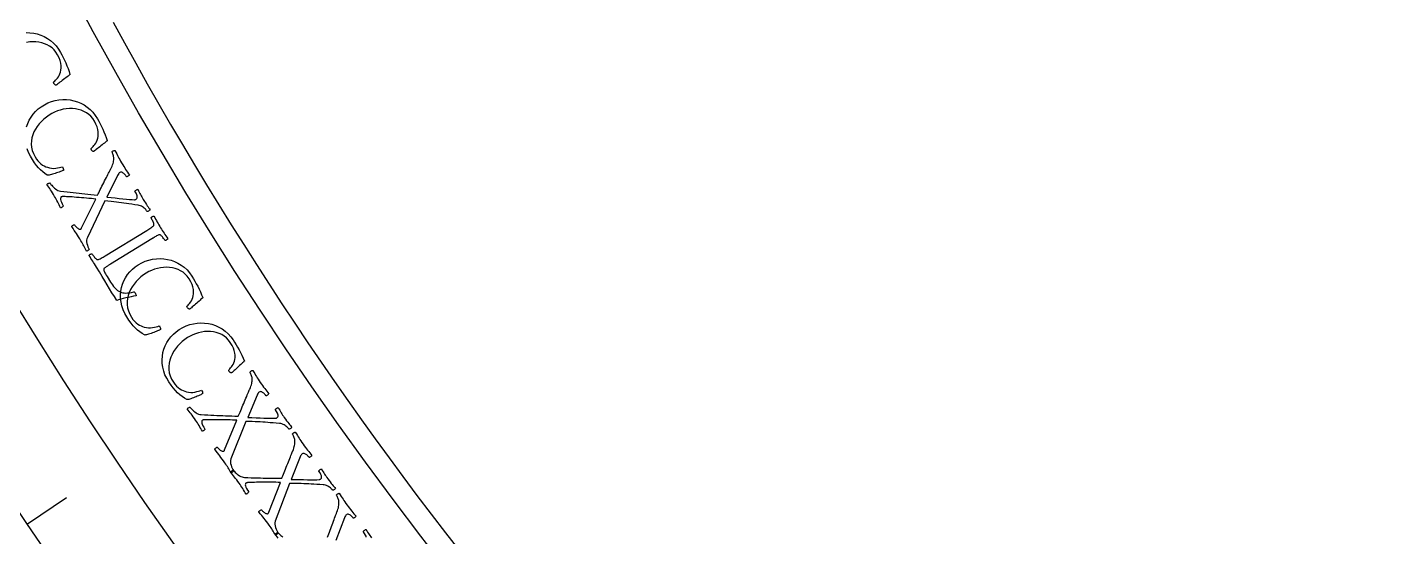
# Model space of a CAD drawing. Header units: millimetres. Extents: x -76 to 76, y -76 to 98.
# Drawn here: x -62.69 to -38.03, y -42.52 to -33.25 of the extents above; entities that cross this region are included whole.
import ezdxf

# ---------------------------------------------------------------- set-up
doc = ezdxf.new("R2010")
doc.units = ezdxf.units.MM
for name, color, linetype in [('CUT_INNER', 6, 'Continuous'), ('ENGRAVE', 7, 'Continuous'), ('ENGRAVE_FINE', 8, 'Continuous'), ('TEXT', 5, 'Continuous')]:
    doc.layers.add(name, color=color, linetype=linetype)

msp = doc.modelspace()

# ---------------------------------------------------------------- linework, layer by layer
at = {"layer": 'CUT_INNER'}
msp.add_lwpolyline([(-61.1265, -33.1566), (-60.9219, -33.5311), (-60.715, -33.9042), (-60.5058, -34.2761), (-60.2944, -34.6468), (-60.0807, -35.0161), (-59.8647, -35.384), (-59.6464, -35.7507), (-59.426, -36.116), (-59.2032, -36.48), (-58.9783, -36.8425), (-58.7511, -37.2037), (-58.5217, -37.5635), (-58.2901, -37.9219), (-58.0564, -38.2788), (-57.8204, -38.6344), (-57.5823, -38.9884), (-57.3419, -39.341), (-57.0995, -39.6921), (-56.8548, -40.0417), (-56.6081, -40.3898), (-56.3592, -40.7364), (-56.1082, -41.0814), (-55.8551, -41.4249), (-55.5998, -41.7669), (-55.3425, -42.1072), (-55.0831, -42.446), (-54.8216, -42.7832)], dxfattribs=at)
at = {"layer": 'ENGRAVE'}
for radius in [75.6124, 73.6227, 69.9276]:
    msp.add_circle((0, 0), radius, dxfattribs=at)
at = {"layer": 'ENGRAVE_FINE'}
msp.add_lwpolyline([(-62.6855, -42.2819), (-61.9786, -41.8051)], dxfattribs=at)
at = {"layer": 'TEXT'}
for points in [[(-62.7074, -33.3478), (-62.6397, -33.3497), (-62.5727, -33.3577), (-62.5065, -33.3719), (-62.442, -33.3924), (-62.3803, -33.4191), (-62.3213, -33.4522), (-62.2651, -33.4916), (-62.2126, -33.5371), (-62.1648, -33.5885), (-62.1218, -33.6459), (-62.0834, -33.7093), (-62.0834, -33.7093), (-62.0596, -33.7542), (-62.0361, -33.8007), (-62.0129, -33.8488), (-61.9901, -33.8983), (-61.9682, -33.9493), (-61.948, -34.0017), (-61.9294, -34.0554), (-61.9125, -34.1105), (-61.9146, -34.1122), (-61.9211, -34.1173), (-61.9319, -34.1259), (-61.9471, -34.1379), (-61.9652, -34.1522), (-61.9848, -34.1674), (-62.006, -34.1837), (-62.0288, -34.201), (-62.0518, -34.2184), (-62.0738, -34.235), (-62.0946, -34.251), (-62.1143, -34.2661), (-62.1315, -34.2793), (-62.1449, -34.2893), (-62.1544, -34.2961), (-62.16, -34.2998), (-62.1638, -34.3018), (-62.1685, -34.302), (-62.1742, -34.3004), (-62.181, -34.2969), (-62.1879, -34.2921), (-62.194, -34.2866), (-62.1993, -34.2804), (-62.2037, -34.2733), (-62.2068, -34.2669), (-62.2089, -34.2606), (-62.2101, -34.2543), (-62.2103, -34.2481), (-62.2001, -34.2392), (-62.1877, -34.2275), (-62.1732, -34.213), (-62.1567, -34.1957), (-62.1396, -34.1755), (-62.1236, -34.1523), (-62.1086, -34.1261), (-62.0946, -34.0968), (-62.0832, -34.0645), (-62.0757, -34.0292), (-62.0721, -33.9908), (-62.0724, -33.9493), (-62.0783, -33.9047), (-62.0912, -33.8567), (-62.1112, -33.8055), (-62.1382, -33.7509), (-62.1675, -33.7038), (-62.2012, -33.6621), (-62.2393, -33.6258), (-62.2819, -33.5948), (-62.328, -33.569), (-62.3765, -33.5482), (-62.4273, -33.5324), (-62.4807, -33.5215), (-62.5353, -33.5155), (-62.5902, -33.514), (-62.6454, -33.517), (-62.7008, -33.5247)], [(-62.7018, -35.0601), (-62.6803, -34.998), (-62.6531, -34.939), (-62.6203, -34.8829), (-62.5819, -34.8299), (-62.5383, -34.7806), (-62.4898, -34.7359), (-62.4366, -34.6956), (-62.3786, -34.6598), (-62.3139, -34.6276), (-62.248, -34.6021), (-62.181, -34.5833), (-62.1128, -34.5713), (-62.0444, -34.5657), (-61.9766, -34.5662), (-61.9095, -34.573), (-61.843, -34.5859), (-61.7782, -34.6051), (-61.716, -34.6306), (-61.6564, -34.6625), (-61.5994, -34.7008), (-61.546, -34.7453), (-61.4972, -34.7958), (-61.4531, -34.8523), (-61.4135, -34.9149), (-61.4135, -34.9149), (-61.3888, -34.9594), (-61.3644, -35.0054), (-61.3403, -35.053), (-61.3165, -35.1021), (-61.2936, -35.1527), (-61.2724, -35.2046), (-61.2527, -35.258), (-61.2347, -35.3127), (-61.2368, -35.3145), (-61.2432, -35.3197), (-61.2539, -35.3285), (-61.2688, -35.3408), (-61.2866, -35.3554), (-61.3059, -35.3711), (-61.3268, -35.3877), (-61.3493, -35.4055), (-61.372, -35.4233), (-61.3935, -35.4404), (-61.414, -35.4567), (-61.4334, -35.4723), (-61.4504, -35.4858), (-61.4636, -35.496), (-61.473, -35.5031), (-61.4785, -35.5068), (-61.4822, -35.5089), (-61.4869, -35.5092), (-61.4927, -35.5077), (-61.4996, -35.5044), (-61.5066, -35.4997), (-61.5127, -35.4943), (-61.5181, -35.4882), (-61.5227, -35.4812), (-61.5259, -35.4749), (-61.5282, -35.4686), (-61.5295, -35.4623), (-61.5298, -35.4561), (-61.5197, -35.4471), (-61.5076, -35.4351), (-61.4934, -35.4204), (-61.4772, -35.4027), (-61.4605, -35.3822), (-61.4449, -35.3587), (-61.4305, -35.3321), (-61.4171, -35.3026), (-61.4063, -35.2701), (-61.3995, -35.2346), (-61.3966, -35.1962), (-61.3978, -35.1547), (-61.4045, -35.1102), (-61.4184, -35.0625), (-61.4394, -35.0117), (-61.4674, -34.9576), (-61.4976, -34.9111), (-61.5321, -34.8701), (-61.571, -34.8345), (-61.6142, -34.8044), (-61.6607, -34.7795), (-61.7096, -34.7596), (-61.7608, -34.7448), (-61.8143, -34.735), (-61.8691, -34.73), (-61.924, -34.7295), (-61.9791, -34.7337), (-62.0343, -34.7424), (-62.0886, -34.7554), (-62.141, -34.7722), (-62.1913, -34.7929), (-62.2396, -34.8174), (-62.2912, -34.8486), (-62.3404, -34.8832), (-62.3871, -34.9211), (-62.4313, -34.9623), (-62.472, -35.0064), (-62.5082, -35.0529), (-62.5398, -35.1017), (-62.5669, -35.153), (-62.5885, -35.2061), (-62.6039, -35.2606), (-62.6129, -35.3165), (-62.6157, -35.3738), (-62.6111, -35.4319), (-62.5982, -35.4905), (-62.5769, -35.5494), (-62.5472, -35.6086), (-62.5227, -35.6479), (-62.4968, -35.6821), (-62.4693, -35.7114), (-62.4404, -35.7357), (-62.4109, -35.7559), (-62.3817, -35.7731), (-62.3526, -35.7871), (-62.3239, -35.798), (-62.2849, -35.8088), (-62.2466, -35.8151), (-62.2091, -35.8168), (-62.1724, -35.8141), (-62.1375, -35.8087), (-62.1054, -35.8026), (-62.0763, -35.7956), (-62.0501, -35.7878), (-62.0408, -35.8029), (-62.0347, -35.8188), (-62.0317, -35.8357), (-62.0319, -35.8534), (-62.0402, -35.8577), (-62.0522, -35.863), (-62.0678, -35.8693), (-62.0872, -35.8767), (-62.1088, -35.8847), (-62.1315, -35.8929), (-62.1552, -35.9011), (-62.18, -35.9095), (-62.2046, -35.9174), (-62.2281, -35.9243), (-62.2505, -35.9303), (-62.2718, -35.9354), (-62.2908, -35.9391), (-62.3064, -35.9412), (-62.3187, -35.9417), (-62.3277, -35.9405), (-62.3687, -35.9132), (-62.4087, -35.8818), (-62.4476, -35.8464), (-62.4854, -35.807), (-62.5224, -35.7628), (-62.5592, -35.7132), (-62.5956, -35.6581), (-62.6317, -35.5977), (-62.666, -35.5305), (-62.6927, -35.4627)], [(-57.2274, -42.5239), (-57.217, -42.4963), (-57.2058, -42.4661), (-57.194, -42.4341), (-57.1818, -42.4016), (-57.1693, -42.3684), (-57.1563, -42.3347), (-57.1434, -42.3012), (-57.1311, -42.2688), (-57.1193, -42.2374), (-57.108, -42.2071), (-57.0974, -42.1787), (-57.0878, -42.153), (-57.0792, -42.1299), (-57.0716, -42.1096), (-57.0654, -42.093), (-57.0609, -42.0811), (-57.0583, -42.074), (-57.0574, -42.0716), (-57.0462, -42.0427), (-57.0371, -42.0159), (-57.0301, -41.9911), (-57.0252, -41.9683), (-57.0222, -41.9463), (-57.0206, -41.9235), (-57.0205, -41.9001), (-57.0219, -41.8759), (-57.0239, -41.8599), (-57.0274, -41.8438), (-57.0323, -41.8277), (-57.0388, -41.8116), (-57.0459, -41.7965), (-57.0525, -41.7835), (-57.0587, -41.7727), (-57.0645, -41.764), (-57.0653, -41.7601), (-57.063, -41.7552), (-57.0575, -41.7492), (-57.0488, -41.7422), (-57.0391, -41.7357), (-57.0304, -41.7313), (-57.0229, -41.729), (-57.0164, -41.7289), (-56.9959, -41.7589), (-56.977, -41.7867), (-56.9599, -41.8124), (-56.9445, -41.836), (-56.9289, -41.8595), (-56.9115, -41.8849), (-56.892, -41.9123), (-56.8706, -41.9417), (-56.8706, -41.9417), (-56.8485, -41.9713), (-56.827, -41.9994), (-56.8061, -42.026), (-56.7858, -42.0511), (-56.7659, -42.0754), (-56.7463, -42.0995), (-56.7269, -42.1235), (-56.7078, -42.1473), (-56.711, -42.1519), (-56.7162, -42.1574), (-56.7234, -42.1638), (-56.7326, -42.1709), (-56.7419, -42.1772), (-56.7492, -42.1807), (-56.7546, -42.1814), (-56.7581, -42.1794), (-56.7633, -42.173), (-56.7701, -42.1655), (-56.7785, -42.1569), (-56.7886, -42.1472), (-56.7998, -42.1375), (-56.8115, -42.1289), (-56.8237, -42.1213), (-56.8365, -42.1148), (-56.8493, -42.1106), (-56.8616, -42.1099), (-56.8734, -42.1128), (-56.8848, -42.1192), (-56.894, -42.128), (-56.9028, -42.1404), (-56.9113, -42.1565), (-56.9193, -42.1762), (-57.074, -42.588)], [(-56.5237, -42.5283), (-56.5269, -42.5102), (-56.5366, -42.4874), (-56.5527, -42.46), (-56.5753, -42.4279), (-56.575, -42.4241), (-56.5721, -42.4193), (-56.5666, -42.4132), (-56.5584, -42.4061), (-56.5494, -42.3991), (-56.5415, -42.3937), (-56.5345, -42.3898), (-56.5285, -42.3875), (-56.5124, -42.4124), (-56.4972, -42.4358), (-56.4829, -42.4578), (-56.4696, -42.4783), (-56.4561, -42.4985), (-56.4417, -42.5194), (-56.4262, -42.5409)], [(-58.1232, -42.5425), (-58.1422, -42.5197), (-58.1615, -42.4964), (-58.1813, -42.4728), (-58.1774, -42.4679), (-58.1718, -42.4629), (-58.1644, -42.4578), (-58.1554, -42.4525), (-58.1463, -42.4479), (-58.1392, -42.4444), (-58.134, -42.4422), (-58.1307, -42.4412), (-58.1266, -42.4461), (-58.119, -42.4541), (-58.1081, -42.4651), (-58.0939, -42.479), (-58.0771, -42.4944), (-58.0585, -42.5094), (-58.0382, -42.5241)]]:
    msp.add_lwpolyline(points, dxfattribs=at)
for points in [[(-60.9721, -35.718), (-60.9532, -35.7497), (-60.9348, -35.78), (-60.9168, -35.8086), (-60.8993, -35.8357), (-60.8821, -35.8619), (-60.8651, -35.888), (-60.8484, -35.9138), (-60.8319, -35.9395), (-60.8355, -35.9438), (-60.8413, -35.9487), (-60.8491, -35.9543), (-60.859, -35.9605), (-60.8689, -35.9657), (-60.8766, -35.9684), (-60.882, -35.9686), (-60.8853, -35.9662), (-60.8898, -35.9593), (-60.8957, -35.9511), (-60.9032, -35.9416), (-60.9122, -35.931), (-60.9223, -35.9202), (-60.933, -35.9103), (-60.9444, -35.9015), (-60.9564, -35.8937), (-60.9687, -35.8881), (-60.9809, -35.8861), (-60.993, -35.8878), (-61.0049, -35.893), (-61.015, -35.9007), (-61.0251, -35.9122), (-61.0352, -35.9272), (-61.0453, -35.946), (-61.2425, -36.3392), (-61.1659, -36.3471), (-61.0915, -36.3551), (-61.0192, -36.363), (-60.9491, -36.3708), (-60.8842, -36.3777), (-60.8275, -36.3827), (-60.779, -36.3859), (-60.7387, -36.3872), (-60.7327, -36.3869), (-60.727, -36.386), (-60.7217, -36.3846), (-60.7167, -36.3826), (-60.7124, -36.3805), (-60.709, -36.3789), (-60.7066, -36.3777), (-60.7052, -36.3769), (-60.6994, -36.3716), (-60.6948, -36.3633), (-60.6913, -36.352), (-60.689, -36.3378), (-60.6902, -36.3195), (-60.6974, -36.2958), (-60.7106, -36.2668), (-60.7296, -36.2325), (-60.729, -36.2288), (-60.7256, -36.2243), (-60.7194, -36.2189), (-60.7106, -36.2126), (-60.7009, -36.2066), (-60.6924, -36.2021), (-60.6851, -36.199), (-60.6788, -36.1973), (-60.6655, -36.2238), (-60.6528, -36.2487), (-60.641, -36.272), (-60.6298, -36.2939), (-60.6186, -36.3153), (-60.6064, -36.3376), (-60.5933, -36.3606), (-60.5792, -36.3845), (-60.5593, -36.4172), (-60.5405, -36.4469), (-60.5228, -36.4736), (-60.5064, -36.4973), (-60.4912, -36.5186), (-60.4774, -36.538), (-60.4651, -36.5555), (-60.4543, -36.5712), (-60.4576, -36.5754), (-60.4625, -36.5801), (-60.469, -36.5853), (-60.477, -36.591), (-60.4857, -36.596), (-60.4939, -36.5991), (-60.5017, -36.6003), (-60.5092, -36.5995), (-60.5124, -36.5948), (-60.5178, -36.5878), (-60.5253, -36.5786), (-60.5349, -36.5672), (-60.5465, -36.5547), (-60.5598, -36.5424), (-60.5749, -36.5302), (-60.5918, -36.5182), (-60.6103, -36.5072), (-60.6302, -36.4981), (-60.6516, -36.491), (-60.6745, -36.4859), (-60.7335, -36.4774), (-60.7885, -36.4694), (-60.8395, -36.4619), (-60.8865, -36.4548), (-60.9315, -36.4482), (-60.9765, -36.4421), (-61.0215, -36.4364), (-61.0666, -36.4311), (-61.1138, -36.4259), (-61.1651, -36.4204), (-61.2207, -36.4146), (-61.2804, -36.4084), (-61.5965, -37.0727), (-61.6055, -37.0978), (-61.6097, -37.1248), (-61.6091, -37.1536), (-61.6037, -37.1842), (-61.5952, -37.2144), (-61.5854, -37.2423), (-61.5742, -37.2678), (-61.5616, -37.2909), (-61.5646, -37.2959), (-61.5697, -37.3011), (-61.5768, -37.3065), (-61.5861, -37.312), (-61.5953, -37.3169), (-61.6027, -37.3205), (-61.608, -37.3227), (-61.6114, -37.3236), (-61.6251, -37.2969), (-61.6378, -37.2721), (-61.6496, -37.2493), (-61.6603, -37.2283), (-61.6713, -37.2073), (-61.6839, -37.1845), (-61.6981, -37.1598), (-61.7138, -37.1333), (-61.7358, -37.097), (-61.7568, -37.0634), (-61.7765, -37.0324), (-61.7952, -37.0039), (-61.8141, -36.9756), (-61.8345, -36.9449), (-61.8565, -36.9119), (-61.88, -36.8765), (-61.8773, -36.8706), (-61.8723, -36.8645), (-61.8649, -36.8582), (-61.8551, -36.8518), (-61.8453, -36.8465), (-61.8376, -36.8438), (-61.8321, -36.8437), (-61.8288, -36.8461), (-61.8247, -36.8522), (-61.8189, -36.8597), (-61.8113, -36.8685), (-61.802, -36.8786), (-61.7916, -36.8889), (-61.7806, -36.8984), (-61.769, -36.9071), (-61.7568, -36.915), (-61.7448, -36.9209), (-61.7339, -36.9237), (-61.7241, -36.9234), (-61.7154, -36.92), (-61.7135, -36.9187), (-61.7114, -36.9167), (-61.7093, -36.9143), (-61.707, -36.9113), (-61.7048, -36.908), (-61.703, -36.9049), (-61.7017, -36.9018), (-61.7008, -36.8989), (-61.4426, -36.3767), (-61.482, -36.3723), (-61.5233, -36.3681), (-61.5666, -36.3639), (-61.6119, -36.3597), (-61.6579, -36.3556), (-61.7033, -36.3517), (-61.7482, -36.3478), (-61.7926, -36.3441), (-61.8353, -36.3406), (-61.8752, -36.3377), (-61.9124, -36.3353), (-61.9468, -36.3334), (-61.9772, -36.3319), (-62.0025, -36.3308), (-62.0226, -36.3301), (-62.0376, -36.3298), (-62.0402, -36.3299), (-62.0435, -36.3301), (-62.0474, -36.3304), (-62.0518, -36.3307), (-62.0565, -36.3313), (-62.0612, -36.3325), (-62.0659, -36.3343), (-62.0705, -36.3367), (-62.0774, -36.3434), (-62.0817, -36.3538), (-62.0834, -36.3679), (-62.0824, -36.3857), (-62.0776, -36.4077), (-62.0679, -36.4341), (-62.0531, -36.4651), (-62.0334, -36.5006), (-62.0364, -36.5057), (-62.0414, -36.5111), (-62.0483, -36.517), (-62.0571, -36.5232), (-62.066, -36.5287), (-62.0733, -36.5324), (-62.0788, -36.5343), (-62.0825, -36.5344), (-62.0955, -36.5084), (-62.1086, -36.4822), (-62.122, -36.4558), (-62.1357, -36.4293), (-62.1495, -36.4029), (-62.1636, -36.3769), (-62.1778, -36.3514), (-62.1923, -36.3263), (-62.2122, -36.2926), (-62.2309, -36.2616), (-62.2485, -36.2333), (-62.265, -36.2078), (-62.2811, -36.1835), (-62.2975, -36.1587), (-62.3143, -36.1336), (-62.3315, -36.1081), (-62.3271, -36.1036), (-62.321, -36.0992), (-62.3131, -36.0949), (-62.3035, -36.0906), (-62.2941, -36.0869), (-62.2867, -36.0842), (-62.2813, -36.0826), (-62.2779, -36.0819), (-62.2742, -36.0873), (-62.2676, -36.096), (-62.2579, -36.108), (-62.2452, -36.1234), (-62.2301, -36.1405), (-62.2132, -36.1573), (-62.1945, -36.1741), (-62.1741, -36.1908), (-62.1526, -36.2057), (-62.1308, -36.2171), (-62.1086, -36.2251), (-62.0862, -36.2297), (-62.0236, -36.2378), (-61.9639, -36.2453), (-61.9069, -36.2522), (-61.8527, -36.2585), (-61.7999, -36.2644), (-61.747, -36.2701), (-61.6941, -36.2756), (-61.6411, -36.2808), (-61.587, -36.2861), (-61.5307, -36.2918), (-61.4722, -36.2978), (-61.4115, -36.3041), (-61.4004, -36.283), (-61.3882, -36.2593), (-61.375, -36.233), (-61.3607, -36.2041), (-61.3456, -36.1736), (-61.3301, -36.1425), (-61.3141, -36.1109), (-61.2977, -36.0787), (-61.2813, -36.0467), (-61.2656, -36.0158), (-61.2505, -35.9858), (-61.2361, -35.9569), (-61.2226, -35.9297), (-61.2104, -35.9051), (-61.1994, -35.8832), (-61.1897, -35.8637), (-61.1818, -35.8479), (-61.1761, -35.8365), (-61.1727, -35.8297), (-61.1715, -35.8275), (-61.1574, -35.7999), (-61.1455, -35.7742), (-61.1359, -35.7502), (-61.1287, -35.7281), (-61.1233, -35.7065), (-61.1194, -35.6841), (-61.1168, -35.6608), (-61.1157, -35.6366), (-61.1159, -35.6205), (-61.1177, -35.6041), (-61.121, -35.5876), (-61.1257, -35.5708), (-61.1311, -35.5551), (-61.1363, -35.5415), (-61.1413, -35.5301), (-61.1462, -35.5208), (-61.1466, -35.5168), (-61.1438, -35.5122), (-61.1377, -35.5068), (-61.1283, -35.5008), (-61.118, -35.4953), (-61.1089, -35.4919), (-61.1011, -35.4904), (-61.0947, -35.4909), (-61.0774, -35.5229), (-61.0616, -35.5526), (-61.0473, -35.58), (-61.0344, -35.605), (-61.0215, -35.63), (-61.0068, -35.6572), (-60.9903, -35.6865), (-60.9721, -35.718)], [(-61.1775, -37.5614), (-61.1796, -37.5626), (-61.1821, -37.5641), (-61.185, -37.566), (-61.1884, -37.568), (-61.1972, -37.5734), (-61.2072, -37.5796), (-61.2185, -37.5865), (-61.231, -37.5942), (-61.2437, -37.6022), (-61.2558, -37.6101), (-61.2672, -37.6178), (-61.2779, -37.6255), (-61.2869, -37.6326), (-61.2934, -37.6388), (-61.2973, -37.644), (-61.2987, -37.6483), (-61.2986, -37.6614), (-61.2965, -37.6748), (-61.2926, -37.6884), (-61.2867, -37.7023), (-61.2787, -37.7181), (-61.2679, -37.7374), (-61.2545, -37.7603), (-61.2385, -37.7867), (-61.1767, -37.8866), (-61.1599, -37.9122), (-61.1408, -37.9381), (-61.1194, -37.9643), (-61.0958, -37.9909), (-61.0711, -38.0155), (-61.0467, -38.0361), (-61.0224, -38.0525), (-60.9984, -38.0648), (-60.9756, -38.0727), (-60.9508, -38.0787), (-60.9242, -38.0828), (-60.8957, -38.0848), (-60.8646, -38.0843), (-60.8305, -38.0808), (-60.7933, -38.0742), (-60.7529, -38.0645), (-60.7463, -38.0645), (-60.7397, -38.0675), (-60.733, -38.0737), (-60.7263, -38.083), (-60.7176, -38.0983), (-60.712, -38.1117), (-60.7095, -38.1233), (-60.7099, -38.133), (-60.7546, -38.1431), (-60.8008, -38.1532), (-60.8484, -38.1636), (-60.8975, -38.174), (-60.9451, -38.1849), (-60.9882, -38.1965), (-61.0266, -38.2088), (-61.0606, -38.222), (-61.105, -38.1503), (-61.1488, -38.0786), (-61.1919, -38.0068), (-61.2344, -37.9349), (-61.2781, -37.8607), (-61.3249, -37.7823), (-61.3749, -37.6995), (-61.428, -37.6123), (-61.4467, -37.5822), (-61.4647, -37.5539), (-61.482, -37.5274), (-61.4987, -37.5027), (-61.5151, -37.4786), (-61.5313, -37.4538), (-61.5475, -37.4283), (-61.5637, -37.4022), (-61.5613, -37.3964), (-61.5569, -37.3908), (-61.5505, -37.3855), (-61.5421, -37.3803), (-61.5333, -37.376), (-61.5254, -37.373), (-61.5186, -37.3714), (-61.5128, -37.3713), (-61.5086, -37.3778), (-61.5027, -37.3864), (-61.4951, -37.397), (-61.4857, -37.4097), (-61.4753, -37.4232), (-61.4645, -37.4359), (-61.4533, -37.4479), (-61.4418, -37.4593), (-61.431, -37.4687), (-61.4217, -37.4749), (-61.4142, -37.4778), (-61.4083, -37.4776), (-61.3946, -37.4737), (-61.3798, -37.468), (-61.364, -37.4606), (-61.347, -37.4514), (-61.3292, -37.4411), (-61.3108, -37.4303), (-61.2917, -37.4189), (-61.2721, -37.4069), (-60.5156, -36.9451), (-60.4959, -36.933), (-60.4769, -36.9212), (-60.4585, -36.9096), (-60.4408, -36.8982), (-60.4245, -36.8871), (-60.4103, -36.8762), (-60.3984, -36.8656), (-60.3886, -36.8553), (-60.385, -36.8498), (-60.3838, -36.8416), (-60.3853, -36.8309), (-60.3892, -36.8175), (-60.3947, -36.8028), (-60.4007, -36.788), (-60.4072, -36.773), (-60.4143, -36.7579), (-60.4212, -36.744), (-60.427, -36.7325), (-60.4318, -36.7234), (-60.4356, -36.7168), (-60.4327, -36.7118), (-60.4282, -36.7065), (-60.4219, -36.7009), (-60.414, -36.6951), (-60.4055, -36.69), (-60.3978, -36.6868), (-60.3909, -36.6854), (-60.3847, -36.6859), (-60.3694, -36.7132), (-60.3544, -36.7404), (-60.3395, -36.7675), (-60.3249, -36.7943), (-60.3104, -36.8209), (-60.2956, -36.847), (-60.2806, -36.8727), (-60.2653, -36.898), (-60.2494, -36.9236), (-60.2333, -36.9487), (-60.2171, -36.9733), (-60.2007, -36.9973), (-60.1841, -37.0213), (-60.1673, -37.046), (-60.1502, -37.0713), (-60.1329, -37.0972), (-60.1353, -37.1029), (-60.1397, -37.1084), (-60.1461, -37.1138), (-60.1544, -37.119), (-60.1632, -37.1235), (-60.171, -37.1265), (-60.1778, -37.1281), (-60.1836, -37.1284), (-60.1878, -37.122), (-60.1936, -37.1136), (-60.2012, -37.1032), (-60.2105, -37.0908), (-60.2207, -37.0776), (-60.231, -37.0652), (-60.2413, -37.0533), (-60.2517, -37.0422), (-60.2616, -37.0329), (-60.2706, -37.0267), (-60.2785, -37.0236), (-60.2856, -37.0236), (-60.2968, -37.0271), (-60.309, -37.0321), (-60.3222, -37.0385), (-60.3365, -37.0462), (-60.3516, -37.0549), (-60.3673, -37.0642), (-60.3835, -37.074), (-60.4004, -37.0843), (-60.4032, -37.0859), (-60.4059, -37.0876), (-60.4086, -37.0893), (-60.4113, -37.0909), (-60.414, -37.0926), (-60.4167, -37.0943), (-60.4195, -37.0959), (-60.4222, -37.0976)], [(-59.6935, -37.7804), (-59.6667, -37.8236), (-59.6401, -37.8685), (-59.6138, -37.9148), (-59.5877, -37.9628), (-59.5625, -38.0122), (-59.5388, -38.0631), (-59.5167, -38.1154), (-59.4961, -38.1692), (-59.4981, -38.1711), (-59.5043, -38.1767), (-59.5145, -38.186), (-59.5288, -38.199), (-59.5459, -38.2144), (-59.5645, -38.2309), (-59.5846, -38.2486), (-59.6062, -38.2673), (-59.6279, -38.2862), (-59.6487, -38.3043), (-59.6684, -38.3216), (-59.6871, -38.338), (-59.7034, -38.3523), (-59.716, -38.3632), (-59.7251, -38.3707), (-59.7305, -38.3747), (-59.734, -38.377), (-59.7388, -38.3775), (-59.7446, -38.3762), (-59.7516, -38.3732), (-59.7588, -38.3689), (-59.7652, -38.3638), (-59.7709, -38.3579), (-59.7758, -38.3512), (-59.7793, -38.345), (-59.7819, -38.3388), (-59.7835, -38.3327), (-59.7841, -38.3265), (-59.7745, -38.3169), (-59.7629, -38.3044), (-59.7494, -38.289), (-59.7341, -38.2706), (-59.7184, -38.2493), (-59.7039, -38.2251), (-59.6907, -38.1979), (-59.6788, -38.1678), (-59.6695, -38.1348), (-59.6644, -38.0991), (-59.6634, -38.0605), (-59.6665, -38.0192), (-59.6753, -37.975), (-59.6914, -37.928), (-59.7147, -37.8782), (-59.7454, -37.8256), (-59.7777, -37.7806), (-59.8141, -37.7412), (-59.8546, -37.7075), (-59.8992, -37.6794), (-59.9468, -37.6568), (-59.9966, -37.6392), (-60.0484, -37.6268), (-60.1023, -37.6196), (-60.1573, -37.6172), (-60.2122, -37.6193), (-60.267, -37.6261), (-60.3218, -37.6374), (-60.3754, -37.653), (-60.4269, -37.6722), (-60.4762, -37.6952), (-60.5233, -37.722), (-60.5734, -37.7557), (-60.6209, -37.7925), (-60.6657, -37.8326), (-60.7079, -37.8759), (-60.7465, -37.9218), (-60.7804, -37.97), (-60.8097, -38.0203), (-60.8343, -38.0727), (-60.8534, -38.1268), (-60.8662, -38.1819), (-60.8726, -38.2382), (-60.8726, -38.2956), (-60.8653, -38.3534), (-60.8496, -38.4113), (-60.8256, -38.4691), (-60.7932, -38.5269), (-60.7668, -38.565), (-60.7393, -38.598), (-60.7105, -38.6259), (-60.6805, -38.6488), (-60.65, -38.6676), (-60.62, -38.6834), (-60.5903, -38.696), (-60.5611, -38.7055), (-60.5216, -38.7145), (-60.4831, -38.7189), (-60.4456, -38.7189), (-60.409, -38.7144), (-60.3744, -38.7074), (-60.3427, -38.6997), (-60.3139, -38.6914), (-60.2881, -38.6824), (-60.2781, -38.697), (-60.2713, -38.7126), (-60.2675, -38.7293), (-60.2668, -38.7471), (-60.2749, -38.7517), (-60.2866, -38.7576), (-60.3019, -38.7647), (-60.3209, -38.773), (-60.3422, -38.782), (-60.3645, -38.7912), (-60.3878, -38.8005), (-60.4121, -38.81), (-60.4363, -38.8191), (-60.4595, -38.8272), (-60.4815, -38.8342), (-60.5025, -38.8403), (-60.5213, -38.8449), (-60.5369, -38.8477), (-60.5491, -38.8488), (-60.5581, -38.8481), (-60.6004, -38.8227), (-60.6418, -38.7933), (-60.6823, -38.7597), (-60.722, -38.7221), (-60.7611, -38.6797), (-60.8002, -38.6319), (-60.8392, -38.5787), (-60.8781, -38.52), (-60.9155, -38.4545), (-60.9453, -38.388), (-60.9677, -38.3207), (-60.9826, -38.2524), (-60.9903, -38.1843), (-60.9914, -38.1172), (-60.9858, -38.0512), (-60.9735, -37.9863), (-60.9549, -37.9233), (-60.9306, -37.863), (-60.9005, -37.8055), (-60.8646, -37.7507), (-60.8233, -37.6994), (-60.7771, -37.6524), (-60.7258, -37.6097), (-60.6696, -37.5712), (-60.6065, -37.5359), (-60.5419, -37.5073), (-60.4758, -37.4854), (-60.4083, -37.4702), (-60.3402, -37.4613), (-60.2725, -37.4587), (-60.2051, -37.4623), (-60.1381, -37.472), (-60.0724, -37.4881), (-60.0091, -37.5107), (-59.948, -37.5398), (-59.8893, -37.5753), (-59.8339, -37.6172), (-59.7828, -37.6653), (-59.736, -37.7197), (-59.6935, -37.7804)], [(-58.9445, -38.9386), (-58.9169, -38.9813), (-58.8895, -39.0256), (-58.8622, -39.0715), (-58.8352, -39.1189), (-58.809, -39.1678), (-58.7844, -39.2182), (-58.7612, -39.2701), (-58.7396, -39.3235), (-58.7416, -39.3254), (-58.7476, -39.3311), (-58.7576, -39.3406), (-58.7717, -39.3539), (-58.7885, -39.3696), (-58.8067, -39.3865), (-58.8265, -39.4046), (-58.8477, -39.4237), (-58.8691, -39.4431), (-58.8895, -39.4616), (-58.9089, -39.4792), (-58.9272, -39.496), (-58.9432, -39.5106), (-58.9557, -39.5218), (-58.9646, -39.5294), (-58.9699, -39.5335), (-58.9734, -39.5359), (-58.9781, -39.5365), (-58.984, -39.5354), (-58.991, -39.5325), (-58.9983, -39.5283), (-59.0048, -39.5233), (-59.0106, -39.5175), (-59.0157, -39.5109), (-59.0193, -39.5048), (-59.022, -39.4987), (-59.0237, -39.4925), (-59.0245, -39.4864), (-59.015, -39.4766), (-59.0037, -39.4639), (-58.9905, -39.4482), (-58.9755, -39.4296), (-58.9602, -39.408), (-58.9463, -39.3834), (-58.9336, -39.356), (-58.9222, -39.3257), (-58.9136, -39.2925), (-58.9092, -39.2567), (-58.9089, -39.2181), (-58.9128, -39.1768), (-58.9225, -39.1328), (-58.9395, -39.0862), (-58.9638, -39.0369), (-58.9955, -38.9848), (-59.0287, -38.9404), (-59.0659, -38.9018), (-59.107, -38.8689), (-59.1521, -38.8417), (-59.2002, -38.82), (-59.2503, -38.8034), (-59.3024, -38.792), (-59.3564, -38.7858), (-59.4114, -38.7845), (-59.4662, -38.7877), (-59.5209, -38.7955), (-59.5755, -38.808), (-59.6288, -38.8245), (-59.6799, -38.8448), (-59.7287, -38.8688), (-59.7753, -38.8965), (-59.8247, -38.9311), (-59.8715, -38.9688), (-59.9155, -39.0098), (-59.9569, -39.0539), (-59.9945, -39.1006), (-60.0275, -39.1494), (-60.0558, -39.2002), (-60.0794, -39.2531), (-60.0975, -39.3076), (-60.1091, -39.363), (-60.1144, -39.4194), (-60.1134, -39.4767), (-60.1049, -39.5344), (-60.0881, -39.592), (-60.0629, -39.6493), (-60.0294, -39.7064), (-60.0023, -39.744), (-59.9741, -39.7764), (-59.9448, -39.8038), (-59.9143, -39.8261), (-59.8836, -39.8444), (-59.8532, -39.8595), (-59.8233, -39.8715), (-59.7939, -39.8805), (-59.7542, -39.8887), (-59.7157, -39.8924), (-59.6781, -39.8916), (-59.6416, -39.8865), (-59.6072, -39.8788), (-59.5756, -39.8705), (-59.547, -39.8616), (-59.5214, -39.8521), (-59.5111, -39.8665), (-59.504, -39.882), (-59.4999, -39.8986), (-59.4989, -39.9163), (-59.5068, -39.9211), (-59.5184, -39.9272), (-59.5336, -39.9346), (-59.5524, -39.9433), (-59.5735, -39.9527), (-59.5956, -39.9623), (-59.6187, -39.9721), (-59.6428, -39.9821), (-59.6669, -39.9916), (-59.6899, -40.0002), (-59.7118, -40.0076), (-59.7327, -40.0141), (-59.7514, -40.0191), (-59.7669, -40.0222), (-59.7791, -40.0235), (-59.7881, -40.023), (-59.8309, -39.9984), (-59.8729, -39.9698), (-59.9141, -39.9371), (-59.9544, -39.9002), (-59.9943, -39.8586), (-60.0343, -39.8116), (-60.0744, -39.7591), (-60.1144, -39.7012), (-60.1531, -39.6364), (-60.1843, -39.5706), (-60.2079, -39.5037), (-60.2241, -39.4357), (-60.2332, -39.3677), (-60.2356, -39.3007), (-60.2312, -39.2346), (-60.2202, -39.1694), (-60.2029, -39.1061), (-60.1798, -39.0454), (-60.1508, -38.9873), (-60.116, -38.9318), (-60.0757, -38.8797), (-60.0304, -38.8318), (-59.98, -38.7881), (-59.9245, -38.7485), (-59.8621, -38.712), (-59.7981, -38.6822), (-59.7325, -38.659), (-59.6653, -38.6424), (-59.5974, -38.6323), (-59.5297, -38.6283), (-59.4623, -38.6306), (-59.3951, -38.639), (-59.3291, -38.6538), (-59.2653, -38.6751), (-59.2037, -38.703), (-59.1443, -38.7374), (-59.088, -38.7782), (-59.036, -38.8253), (-58.9882, -38.8788), (-58.9445, -38.9386)], [(-58.4505, -39.7104), (-58.4295, -39.7408), (-58.4091, -39.7697), (-58.3893, -39.7971), (-58.37, -39.823), (-58.351, -39.848), (-58.3324, -39.8728), (-58.3139, -39.8975), (-58.2958, -39.9221), (-58.2991, -39.9266), (-58.3045, -39.9319), (-58.312, -39.9379), (-58.3215, -39.9448), (-58.331, -39.9506), (-58.3384, -39.9538), (-58.3439, -39.9544), (-58.3472, -39.9523), (-58.3522, -39.9456), (-58.3587, -39.9379), (-58.3668, -39.9289), (-58.3765, -39.9189), (-58.3873, -39.9088), (-58.3986, -39.8997), (-58.4106, -39.8916), (-58.4231, -39.8846), (-58.4357, -39.8799), (-58.448, -39.8788), (-58.4599, -39.8812), (-58.4715, -39.8872), (-58.4811, -39.8956), (-58.4904, -39.9077), (-58.4994, -39.9234), (-58.5082, -39.9427), (-58.6787, -40.3483), (-58.6018, -40.3511), (-58.527, -40.354), (-58.4544, -40.3571), (-58.3839, -40.3602), (-58.3187, -40.3628), (-58.2617, -40.364), (-58.2132, -40.3639), (-58.1729, -40.3625), (-58.1669, -40.3618), (-58.1613, -40.3605), (-58.1561, -40.3587), (-58.1512, -40.3564), (-58.1471, -40.3541), (-58.1438, -40.3522), (-58.1415, -40.3509), (-58.1402, -40.35), (-58.1347, -40.3443), (-58.1307, -40.3357), (-58.1279, -40.3243), (-58.1266, -40.3099), (-58.1291, -40.2917), (-58.1378, -40.2685), (-58.1529, -40.2405), (-58.1742, -40.2076), (-58.1738, -40.2039), (-58.1707, -40.1991), (-58.1649, -40.1933), (-58.1565, -40.1864), (-58.1473, -40.1798), (-58.1391, -40.1747), (-58.1319, -40.1711), (-58.1258, -40.1691), (-58.1107, -40.1946), (-58.0965, -40.2186), (-58.0831, -40.2411), (-58.0705, -40.2621), (-58.0579, -40.2828), (-58.0442, -40.3042), (-58.0296, -40.3263), (-58.0139, -40.3492), (-57.9919, -40.3804), (-57.9711, -40.4088), (-57.9517, -40.4343), (-57.9337, -40.4568), (-57.9171, -40.4771), (-57.9021, -40.4955), (-57.8887, -40.5122), (-57.8768, -40.5271), (-57.8799, -40.5315), (-57.8844, -40.5366), (-57.8906, -40.5422), (-57.8982, -40.5484), (-57.9065, -40.554), (-57.9145, -40.5576), (-57.9222, -40.5593), (-57.9297, -40.559), (-57.9333, -40.5545), (-57.9391, -40.5479), (-57.9472, -40.5393), (-57.9575, -40.5285), (-57.9699, -40.5168), (-57.984, -40.5054), (-57.9999, -40.4943), (-58.0176, -40.4834), (-58.0368, -40.4737), (-58.0573, -40.466), (-58.0791, -40.4603), (-58.1023, -40.4567), (-58.1617, -40.4522), (-58.2171, -40.4479), (-58.2685, -40.4438), (-58.3158, -40.4399), (-58.3611, -40.4363), (-58.4065, -40.4332), (-58.4518, -40.4305), (-58.4971, -40.4282), (-58.5445, -40.4262), (-58.5961, -40.4241), (-58.652, -40.422), (-58.712, -40.4199), (-58.983, -41.1037), (-58.9903, -41.1295), (-58.9927, -41.1567), (-58.9902, -41.1853), (-58.9828, -41.2155), (-58.9723, -41.2451), (-58.9606, -41.2723), (-58.9477, -41.2969), (-58.9336, -41.3192), (-58.9362, -41.3244), (-58.941, -41.3299), (-58.9477, -41.3357), (-58.9566, -41.3418), (-58.9655, -41.3474), (-58.9726, -41.3514), (-58.9778, -41.354), (-58.9811, -41.3551), (-58.9965, -41.3294), (-59.0109, -41.3055), (-59.0241, -41.2835), (-59.0363, -41.2633), (-59.0486, -41.2431), (-59.0627, -41.2212), (-59.0785, -41.1975), (-59.096, -41.1721), (-59.1204, -41.1374), (-59.1435, -41.1052), (-59.1653, -41.0755), (-59.1858, -41.0484), (-59.2066, -41.0214), (-59.229, -40.9922), (-59.2531, -40.9607), (-59.2789, -40.927), (-59.2767, -40.9209), (-59.2721, -40.9144), (-59.2651, -40.9077), (-59.2558, -40.9006), (-59.2463, -40.8947), (-59.2388, -40.8915), (-59.2334, -40.891), (-59.2299, -40.8932), (-59.2254, -40.899), (-59.2191, -40.9061), (-59.211, -40.9143), (-59.201, -40.9238), (-59.1899, -40.9334), (-59.1783, -40.9422), (-59.1662, -40.9501), (-59.1534, -40.9571), (-59.1411, -40.9622), (-59.1301, -40.9643), (-59.1203, -40.9633), (-59.1118, -40.9594), (-59.11, -40.9579), (-59.1081, -40.9558), (-59.1061, -40.9532), (-59.104, -40.9501), (-59.102, -40.9467), (-59.1005, -40.9435), (-59.0994, -40.9403), (-59.0986, -40.9373), (-58.8759, -40.399), (-58.9155, -40.3973), (-58.9571, -40.3958), (-59.0005, -40.3945), (-59.046, -40.3934), (-59.0921, -40.3924), (-59.1377, -40.3915), (-59.1828, -40.3906), (-59.2273, -40.3899), (-59.2701, -40.3893), (-59.3102, -40.389), (-59.3474, -40.3891), (-59.3818, -40.3895), (-59.4123, -40.3901), (-59.4376, -40.3907), (-59.4577, -40.3913), (-59.4727, -40.3919), (-59.4753, -40.3923), (-59.4786, -40.3927), (-59.4824, -40.3932), (-59.4868, -40.3938), (-59.4915, -40.3947), (-59.4961, -40.3962), (-59.5006, -40.3983), (-59.5051, -40.401), (-59.5115, -40.4082), (-59.5151, -40.4188), (-59.5159, -40.433), (-59.5137, -40.4508), (-59.5074, -40.4723), (-59.4959, -40.4981), (-59.4792, -40.528), (-59.4571, -40.5621), (-59.4598, -40.5674), (-59.4644, -40.5732), (-59.4709, -40.5795), (-59.4793, -40.5863), (-59.4878, -40.5923), (-59.4948, -40.5965), (-59.5001, -40.5988), (-59.5039, -40.5992), (-59.5185, -40.5741), (-59.5334, -40.5488), (-59.5485, -40.5234), (-59.5639, -40.4978), (-59.5795, -40.4724), (-59.5953, -40.4474), (-59.6112, -40.4229), (-59.6273, -40.3988), (-59.6494, -40.3665), (-59.6702, -40.3368), (-59.6896, -40.3098), (-59.7078, -40.2855), (-59.7254, -40.2623), (-59.7435, -40.2387), (-59.7619, -40.2147), (-59.7808, -40.1904), (-59.7767, -40.1856), (-59.7709, -40.1808), (-59.7633, -40.176), (-59.754, -40.1711), (-59.7449, -40.1668), (-59.7376, -40.1636), (-59.7323, -40.1616), (-59.729, -40.1607), (-59.725, -40.1658), (-59.7178, -40.1741), (-59.7073, -40.1854), (-59.6936, -40.2), (-59.6774, -40.2159), (-59.6595, -40.2317), (-59.6397, -40.2471), (-59.6182, -40.2624), (-59.5957, -40.2758), (-59.5732, -40.2858), (-59.5506, -40.2923), (-59.5279, -40.2954), (-59.465, -40.2992), (-59.4048, -40.3027), (-59.3475, -40.3058), (-59.293, -40.3085), (-59.2399, -40.3109), (-59.1867, -40.313), (-59.1336, -40.3149), (-59.0804, -40.3166), (-59.0261, -40.3183), (-58.9695, -40.3202), (-58.9107, -40.3223), (-58.8497, -40.3245), (-58.8401, -40.3028), (-58.8295, -40.2783), (-58.8181, -40.2512), (-58.8057, -40.2213), (-58.7927, -40.1899), (-58.7793, -40.1578), (-58.7655, -40.1252), (-58.7512, -40.092), (-58.737, -40.059), (-58.7234, -40.0271), (-58.7104, -39.9962), (-58.6979, -39.9664), (-58.6863, -39.9384), (-58.6757, -39.913), (-58.6663, -39.8904), (-58.6579, -39.8703), (-58.651, -39.854), (-58.6461, -39.8423), (-58.6431, -39.8353), (-58.6421, -39.833), (-58.6298, -39.8045), (-58.6197, -39.778), (-58.6118, -39.7535), (-58.606, -39.731), (-58.6021, -39.709), (-58.5997, -39.6864), (-58.5987, -39.663), (-58.5991, -39.6388), (-58.6005, -39.6227), (-58.6034, -39.6065), (-58.6077, -39.5902), (-58.6136, -39.5738), (-58.62, -39.5584), (-58.6261, -39.5452), (-58.6319, -39.5342), (-58.6373, -39.5253), (-58.6381, -39.5213), (-58.6356, -39.5165), (-58.6298, -39.5107), (-58.6209, -39.5041), (-58.6109, -39.498), (-58.6021, -39.4939), (-58.5944, -39.4919), (-58.588, -39.492), (-58.5686, -39.5228), (-58.5508, -39.5514), (-58.5347, -39.5777), (-58.5202, -39.6018), (-58.5056, -39.6259), (-58.4891, -39.652), (-58.4707, -39.6802), (-58.4505, -39.7104)], [(-57.6713, -40.8337), (-57.6498, -40.8637), (-57.6288, -40.8922), (-57.6085, -40.9192), (-57.5886, -40.9447), (-57.5692, -40.9693), (-57.5501, -40.9938), (-57.5312, -41.0182), (-57.5126, -41.0424), (-57.5158, -41.047), (-57.5211, -41.0523), (-57.5284, -41.0585), (-57.5378, -41.0655), (-57.5472, -41.0716), (-57.5546, -41.0749), (-57.56, -41.0756), (-57.5634, -41.0735), (-57.5685, -41.067), (-57.5752, -41.0593), (-57.5835, -41.0506), (-57.5933, -41.0407), (-57.6043, -41.0308), (-57.6158, -41.022), (-57.6279, -41.0142), (-57.6406, -41.0074), (-57.6533, -41.0029), (-57.6656, -41.002), (-57.6775, -41.0046), (-57.689, -41.0109), (-57.6983, -41.0195), (-57.7074, -41.0317), (-57.7161, -41.0476), (-57.7246, -41.0671), (-57.8872, -41.4759), (-57.8102, -41.4772), (-57.7354, -41.4787), (-57.6627, -41.4803), (-57.5922, -41.4821), (-57.5269, -41.4834), (-57.47, -41.4835), (-57.4214, -41.4825), (-57.3812, -41.4803), (-57.3752, -41.4795), (-57.3696, -41.4781), (-57.3645, -41.4762), (-57.3597, -41.4738), (-57.3555, -41.4714), (-57.3523, -41.4695), (-57.35, -41.4681), (-57.3487, -41.4672), (-57.3434, -41.4614), (-57.3395, -41.4528), (-57.337, -41.4412), (-57.3359, -41.4269), (-57.3387, -41.4087), (-57.3479, -41.3857), (-57.3635, -41.358), (-57.3855, -41.3255), (-57.3851, -41.3217), (-57.3821, -41.3169), (-57.3765, -41.311), (-57.3682, -41.304), (-57.3591, -41.2972), (-57.351, -41.2919), (-57.3439, -41.2882), (-57.3379, -41.286), (-57.3223, -41.3112), (-57.3076, -41.3349), (-57.2937, -41.3572), (-57.2808, -41.378), (-57.2677, -41.3984), (-57.2537, -41.4195), (-57.2386, -41.4414), (-57.2225, -41.4639), (-57.1998, -41.4948), (-57.1785, -41.5227), (-57.1587, -41.5478), (-57.1402, -41.57), (-57.1233, -41.5899), (-57.1079, -41.6081), (-57.0941, -41.6245), (-57.082, -41.6391), (-57.0849, -41.6436), (-57.0894, -41.6488), (-57.0954, -41.6545), (-57.1029, -41.6609), (-57.1111, -41.6666), (-57.119, -41.6704), (-57.1268, -41.6722), (-57.1343, -41.6721), (-57.1379, -41.6677), (-57.1438, -41.6612), (-57.1521, -41.6527), (-57.1626, -41.6421), (-57.1752, -41.6307), (-57.1896, -41.6196), (-57.2057, -41.6087), (-57.2235, -41.5982), (-57.2429, -41.5888), (-57.2636, -41.5815), (-57.2855, -41.5763), (-57.3087, -41.5731), (-57.3683, -41.5698), (-57.4237, -41.5666), (-57.4752, -41.5634), (-57.5226, -41.5605), (-57.568, -41.5577), (-57.6133, -41.5555), (-57.6587, -41.5537), (-57.7041, -41.5523), (-57.7515, -41.5512), (-57.8032, -41.5501), (-57.859, -41.5491), (-57.9191, -41.5481), (-58.1768, -42.2371), (-58.1836, -42.263), (-58.1855, -42.2902), (-58.1824, -42.3188), (-58.1744, -42.3488), (-58.1633, -42.3782), (-58.1511, -42.4051), (-58.1377, -42.4296), (-58.1232, -42.4515), (-58.1258, -42.4568), (-58.1304, -42.4624), (-58.1371, -42.4684), (-58.1458, -42.4746), (-58.1546, -42.4804), (-58.1616, -42.4845), (-58.1667, -42.4872), (-58.17, -42.4884), (-58.186, -42.463), (-58.2008, -42.4394), (-58.2144, -42.4176), (-58.2269, -42.3976), (-58.2397, -42.3777), (-58.2542, -42.356), (-58.2705, -42.3327), (-58.2885, -42.3076), (-58.3135, -42.2734), (-58.3372, -42.2417), (-58.3596, -42.2124), (-58.3807, -42.1857), (-58.4019, -42.1591), (-58.4249, -42.1303), (-58.4496, -42.0993), (-58.4761, -42.0661), (-58.474, -42.0599), (-58.4695, -42.0534), (-58.4626, -42.0465), (-58.4535, -42.0393), (-58.4441, -42.0332), (-58.4367, -42.0299), (-58.4312, -42.0292), (-58.4278, -42.0313), (-58.4231, -42.0371), (-58.4167, -42.0441), (-58.4084, -42.0522), (-58.3983, -42.0614), (-58.387, -42.0708), (-58.3752, -42.0793), (-58.3629, -42.087), (-58.35, -42.0938), (-58.3376, -42.0986), (-58.3265, -42.1005), (-58.3168, -42.0994), (-58.3083, -42.0953), (-58.3066, -42.0937), (-58.3047, -42.0917), (-58.3028, -42.089), (-58.3007, -42.0858), (-58.2989, -42.0824), (-58.2974, -42.0791), (-58.2963, -42.076), (-58.2956, -42.0729), (-58.0834, -41.5304), (-58.123, -41.5295), (-58.1645, -41.5288), (-58.2081, -41.5284), (-58.2535, -41.5281), (-58.2997, -41.528), (-58.3453, -41.528), (-58.3903, -41.528), (-58.4349, -41.5281), (-58.4777, -41.5283), (-58.5177, -41.5288), (-58.555, -41.5296), (-58.5894, -41.5307), (-58.6198, -41.5319), (-58.6451, -41.533), (-58.6652, -41.534), (-58.6802, -41.5349), (-58.6828, -41.5353), (-58.686, -41.5358), (-58.6899, -41.5364), (-58.6943, -41.5371), (-58.6989, -41.5381), (-58.7035, -41.5397), (-58.708, -41.5418), (-58.7124, -41.5446), (-58.7187, -41.5519), (-58.7221, -41.5626), (-58.7225, -41.5768), (-58.72, -41.5945), (-58.7134, -41.616), (-58.7014, -41.6415), (-58.684, -41.6711), (-58.6613, -41.7047), (-58.6639, -41.7101), (-58.6684, -41.716), (-58.6747, -41.7224), (-58.683, -41.7293), (-58.6914, -41.7356), (-58.6983, -41.7399), (-58.7036, -41.7423), (-58.7074, -41.7427), (-58.7225, -41.7179), (-58.7378, -41.6929), (-58.7535, -41.6678), (-58.7693, -41.6425), (-58.7854, -41.6174), (-58.8017, -41.5928), (-58.8181, -41.5685), (-58.8346, -41.5447), (-58.8573, -41.5129), (-58.8787, -41.4836), (-58.8987, -41.457), (-58.9172, -41.433), (-58.9353, -41.4102), (-58.9539, -41.3869), (-58.9728, -41.3633), (-58.9921, -41.3393), (-58.9881, -41.3345), (-58.9824, -41.3296), (-58.9749, -41.3246), (-58.9657, -41.3195), (-58.9566, -41.315), (-58.9495, -41.3117), (-58.9442, -41.3096), (-58.9409, -41.3087), (-58.9368, -41.3137), (-58.9294, -41.3218), (-58.9187, -41.333), (-58.9048, -41.3472), (-58.8883, -41.3629), (-58.87, -41.3783), (-58.85, -41.3934), (-58.8281, -41.4082), (-58.8054, -41.4212), (-58.7827, -41.4307), (-58.76, -41.4368), (-58.7372, -41.4394), (-58.6742, -41.4421), (-58.614, -41.4444), (-58.5567, -41.4464), (-58.5021, -41.448), (-58.449, -41.4493), (-58.3958, -41.4505), (-58.3426, -41.4514), (-58.2894, -41.452), (-58.2351, -41.4527), (-58.1785, -41.4535), (-58.1197, -41.4544), (-58.0586, -41.4554), (-58.0494, -41.4335), (-58.0393, -41.4089), (-58.0284, -41.3815), (-58.0166, -41.3514), (-58.0042, -41.3197), (-57.9914, -41.2874), (-57.9782, -41.2545), (-57.9646, -41.2211), (-57.9511, -41.1878), (-57.9381, -41.1556), (-57.9257, -41.1245), (-57.9138, -41.0944), (-57.9027, -41.0662), (-57.8926, -41.0407), (-57.8836, -41.0178), (-57.8756, -40.9976), (-57.869, -40.9812), (-57.8643, -40.9694), (-57.8615, -40.9623), (-57.8606, -40.96), (-57.8488, -40.9313), (-57.8392, -40.9046), (-57.8318, -40.8799), (-57.8265, -40.8573), (-57.823, -40.8353), (-57.821, -40.8126), (-57.8204, -40.7891), (-57.8214, -40.765), (-57.823, -40.7489), (-57.8262, -40.7328), (-57.8309, -40.7166), (-57.837, -40.7003), (-57.8438, -40.6851), (-57.8501, -40.672), (-57.8561, -40.661), (-57.8617, -40.6523), (-57.8625, -40.6483), (-57.8601, -40.6434), (-57.8545, -40.6376), (-57.8457, -40.6307), (-57.8358, -40.6244), (-57.8271, -40.6202), (-57.8195, -40.6181), (-57.813, -40.618), (-57.793, -40.6484), (-57.7747, -40.6766), (-57.7581, -40.7027), (-57.7431, -40.7265), (-57.7281, -40.7503), (-57.7111, -40.7761), (-57.6922, -40.8039), (-57.6713, -40.8337)]]:
    msp.add_lwpolyline(points, close=True, dxfattribs=at)

doc.saveas('drawing.dxf')
